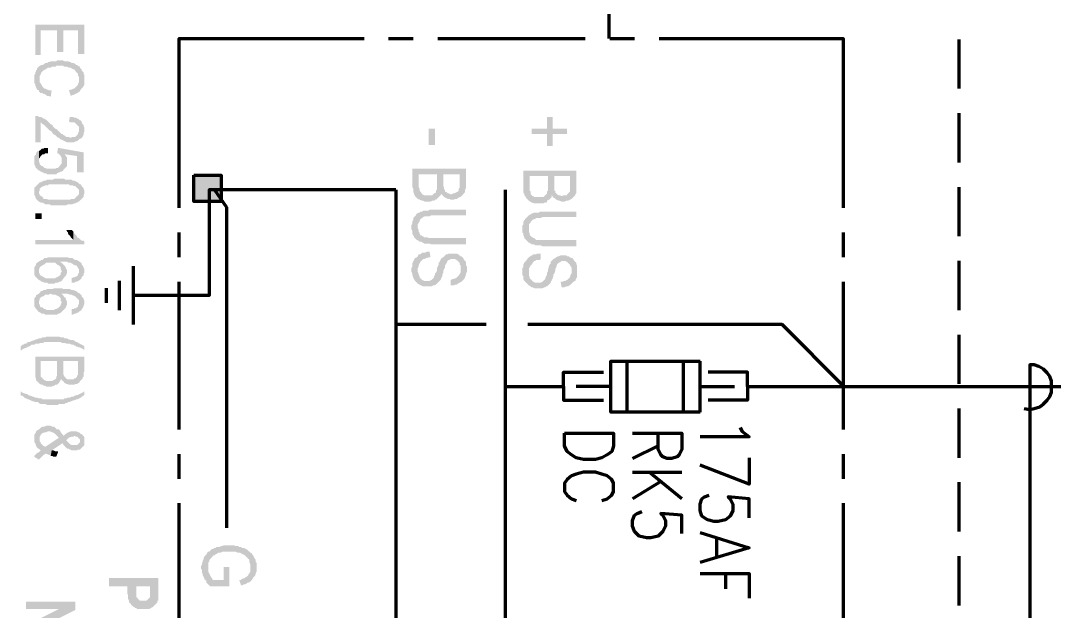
# Model space of a CAD drawing. Header units: inches. Extents: x -186 to 186, y -282 to 282.
# Drawn here: x 77.22 to 119.26, y -50.72 to -26.72 of the extents above; entities that cross this region are included whole.
import ezdxf

# ---------------------------------------------------------------- set-up
doc = ezdxf.new("R2010")
doc.units = ezdxf.units.IN
doc.header["$MEASUREMENT"] = 0
doc.layers.add('H', color=7, linetype='CONTINUOUS', lineweight=100)
doc.layers.add('P', color=250, linetype='CONTINUOUS', lineweight=100)

msp = doc.modelspace()

# ---------------------------------------------------------------- hatches: boundary and pattern name
at = {"layer": 'H', "linetype": 'Continuous'}
for points in [[(79.815, -28.074), (79.815, -26.889), (77.815, -26.889), (77.815, -28.111), (78.037, -28.111), (78.037, -27.111), (78.704, -27.111), (78.704, -28), (78.963, -28), (78.963, -27.111), (79.556, -27.111), (79.556, -28.074)], [(79.63, -28.593), (79.556, -28.556), (79.519, -28.519), (79.481, -28.519), (79.444, -28.481), (79.37, -28.444), (79.296, -28.444), (79.259, -28.407), (79.222, -28.407), (79.148, -28.37), (79.111, -28.37), (79.037, -28.37), (79, -28.37), (78.926, -28.333), (78.704, -28.333), (78.667, -28.37), (78.593, -28.37), (78.519, -28.37), (78.481, -28.37), (78.444, -28.37), (78.37, -28.407), (78.333, -28.407), (78.296, -28.444), (78.222, -28.444), (78.185, -28.481), (78.111, -28.519), (78.074, -28.519), (78, -28.556), (77.963, -28.593), (77.926, -28.63), (77.889, -28.667), (77.889, -28.704), (77.852, -28.741), (77.852, -28.778), (77.815, -28.815), (77.815, -28.889), (77.778, -28.926), (77.778, -29), (77.778, -29.037), (77.778, -29.111), (77.778, -29.148), (77.778, -29.222), (77.778, -29.259), (77.815, -29.296), (77.815, -29.37), (77.852, -29.407), (77.852, -29.444), (77.889, -29.519), (77.963, -29.556), (77.963, -29.593), (78, -29.111), (78, -29.074), (78, -29.037), (78, -28.963), (78.037, -28.926), (78.037, -28.889), (78.074, -28.815), (78.111, -28.778), (78.148, -28.741), (78.222, -28.704), (78.259, -28.667), (78.296, -28.667), (78.333, -28.63), (78.37, -28.63), (78.444, -28.63), (78.481, -28.593), (78.556, -28.593), (78.63, -28.593), (78.667, -28.556), (78.963, -28.556), (79, -28.593), (79.074, -28.593), (79.111, -28.593), (79.185, -28.63), (79.222, -28.63), (79.259, -28.63), (79.296, -28.667), (79.37, -28.704), (79.407, -28.704), (79.481, -28.815), (79.519, -28.852), (79.556, -28.889), (79.556, -28.963), (79.593, -29), (79.593, -29.074), (79.593, -29.111)], [(79.815, -29.111), (79.815, -29.037), (79.815, -29), (79.815, -28.926), (79.778, -28.889), (79.778, -28.815), (79.741, -28.778), (79.704, -28.741), (79.704, -28.704), (79.667, -28.667), (79.63, -28.63), (79.63, -28.593), (79.593, -29.111), (79.593, -29.185), (79.593, -29.222), (79.556, -29.296), (79.556, -29.333), (79.519, -29.37), (79.444, -29.444), (79.407, -29.481), (79.37, -29.481), (79.296, -29.519), (79.259, -29.519), (79.185, -29.556), (79.259, -29.778), (79.333, -29.741), (79.37, -29.741), (79.519, -29.667), (79.63, -29.593), (79.667, -29.519), (79.704, -29.481), (79.741, -29.444), (79.778, -29.37), (79.815, -29.333), (79.815, -29.296), (79.815, -29.222), (79.815, -29.185)], [(78.481, -29.556), (78.444, -29.556), (78.37, -29.556), (78.333, -29.519), (78.296, -29.519), (78.222, -29.481), (78.185, -29.481), (78.148, -29.444), (78.111, -29.407), (78.074, -29.333), (78.037, -29.296), (78.037, -29.259), (78, -29.222), (78, -29.148), (78, -29.111), (77.963, -29.593), (78, -29.63), (78.037, -29.667), (78.111, -29.667), (78.148, -29.704), (78.185, -29.704), (78.259, -29.741), (78.296, -29.778), (78.37, -29.778), (78.444, -29.815)], [(79.63, -31.519), (79.593, -31.148), (79.593, -31.185), (79.593, -31.222), (79.556, -31.296), (79.556, -31.333), (79.519, -31.37), (79.444, -31.444), (79.37, -31.444), (79.333, -31.444), (79.259, -31.481), (79.222, -31.481), (79.185, -31.444), (79.074, -31.444), (79.037, -31.407), (78.963, -31.37), (78.926, -31.333), (78.889, -31.333), (78.852, -31.296), (78.815, -31.259), (78.778, -31.222), (78.741, -31.185), (78.704, -31.148), (78.63, -31.111), (78.519, -31), (78.519, -30.963), (78.444, -30.926), (78.407, -30.889), (78.37, -30.852), (78.333, -30.815), (78.296, -30.778), (78.185, -30.704), (78.148, -30.704), (78.111, -30.667), (78.037, -30.63), (78, -30.63), (77.963, -30.63), (77.889, -30.593), (77.852, -30.593), (77.815, -30.593), (77.815, -31.667), (78.037, -31.667), (78.037, -30.852), (78.074, -30.889), (78.111, -30.926), (78.185, -30.963), (78.222, -31), (78.259, -31.037), (78.296, -31.074), (78.37, -31.148), (78.407, -31.185), (78.481, -31.222), (78.519, -31.296), (78.556, -31.333), (78.63, -31.37), (78.704, -31.444), (78.741, -31.481), (78.778, -31.481), (78.815, -31.519), (78.852, -31.556), (78.889, -31.556), (79.037, -31.63), (79.111, -31.667), (79.148, -31.667), (79.185, -31.667), (79.333, -31.667), (79.37, -31.667), (79.444, -31.63), (79.481, -31.63), (79.556, -31.593), (79.593, -31.556)], [(79.815, -31.148), (79.815, -31.074), (79.778, -31), (79.778, -30.963), (79.741, -30.926), (79.704, -30.852), (79.704, -30.815), (79.667, -30.778), (79.63, -30.778), (79.556, -30.704), (79.519, -30.704), (79.481, -30.667), (79.407, -30.667), (79.333, -30.63), (79.296, -30.63), (79.222, -30.63), (79.185, -30.815), (79.259, -30.852), (79.296, -30.852), (79.37, -30.852), (79.407, -30.852), (79.444, -30.889), (79.481, -30.926), (79.519, -30.963), (79.556, -31), (79.593, -31.037), (79.593, -31.111), (79.593, -31.148), (79.63, -31.519), (79.667, -31.519), (79.741, -31.444), (79.778, -31.37), (79.778, -31.333), (79.778, -31.296), (79.815, -31.222)], [(99.444, -31.333), (99.444, -31.111), (98.852, -31.111), (98.852, -30.63), (98.63, -30.63), (98.63, -31.111), (98, -31.111), (98, -31.333), (98.63, -31.333), (98.63, -31.815), (98.852, -31.815), (98.852, -31.333)], [(93.815, -31.778), (94.074, -31.778), (94.074, -31.111), (93.815, -31.111)], [(78.333, -32.111), (78.333, -31.889), (78.296, -31.889), (78.222, -31.889), (78.185, -31.889), (78.148, -31.926), (78.074, -31.926), (78.037, -31.963), (78, -32), (77.963, -32), (77.963, -32.407), (77.963, -32.333), (78, -32.296), (78.037, -32.222), (78.074, -32.185), (78.111, -32.148), (78.185, -32.148), (78.222, -32.111), (78.296, -32.111)], [(79.778, -32.889), (79.778, -32.074), (78.741, -31.889), (78.704, -32.111), (78.741, -32.111), (78.778, -32.148), (78.815, -32.185), (78.852, -32.222), (78.889, -32.296), (78.889, -32.333), (78.889, -32.852), (78.963, -32.815), (78.963, -32.778), (79, -32.148), (79.519, -32.222), (79.519, -32.889)], [(78.889, -32.852), (78.889, -32.407), (78.889, -32.481), (78.889, -32.519), (78.852, -32.556), (78.815, -32.63), (78.778, -32.667), (78.741, -32.704), (78.667, -32.704), (78.63, -32.741), (78.593, -32.741), (78.333, -32.741), (78.296, -32.741), (78.222, -32.704), (78.185, -32.704), (78.148, -32.667), (78.111, -32.63), (78.074, -32.63), (78.037, -32.593), (78, -32.556), (78, -32.519), (77.963, -32.444), (77.963, -32.407), (77.963, -32), (77.926, -32.037), (77.889, -32.037), (77.852, -32.111), (77.852, -32.148), (77.815, -32.185), (77.778, -32.222), (77.778, -32.296), (77.778, -32.333), (77.778, -32.407), (77.778, -32.444), (77.778, -32.519), (77.778, -32.556), (77.815, -32.63), (77.815, -32.667), (77.852, -32.704), (77.889, -32.741), (77.926, -32.778), (77.963, -32.815), (78, -32.815), (78.037, -32.852), (78.111, -32.889), (78.148, -32.889), (78.185, -32.926), (78.259, -32.926), (78.296, -32.963), (78.37, -32.963), (78.556, -32.963), (78.63, -32.963), (78.667, -32.963), (78.704, -32.926), (78.778, -32.889), (78.815, -32.889), (78.852, -32.852)], [(79.111, -32.444), (79.111, -32.37), (79.111, -32.333), (79.111, -32.296), (79.037, -32.185), (79, -32.148), (78.963, -32.778), (79.037, -32.704), (79.074, -32.667), (79.111, -32.63), (79.111, -32.556), (79.111, -32.519)], [(95.333, -33.407), (95.333, -32.741), (93.148, -32.741), (93.148, -33.481), (93.185, -33.556), (93.185, -33.63), (93.185, -33.667), (93.222, -33.741), (93.222, -33.778), (93.259, -33.852), (93.296, -33.889), (93.333, -33.926), (93.37, -33.963), (93.407, -32.963), (94.148, -32.963), (94.148, -33.37), (94.185, -33.926), (94.222, -33.889), (94.259, -33.852), (94.296, -33.815), (94.333, -33.741), (94.333, -33.778), (94.37, -33.815), (94.407, -33.852), (94.407, -32.963), (95.074, -32.963), (95.074, -33.333), (95.111, -33.889), (95.148, -33.852), (95.185, -33.815), (95.222, -33.778), (95.259, -33.704), (95.296, -33.704), (95.296, -33.667), (95.296, -33.593), (95.333, -33.519), (95.333, -33.481)], [(79.815, -33.704), (79.815, -33.63), (79.778, -33.556), (79.778, -33.519), (79.741, -33.481), (79.704, -33.444), (79.667, -33.37), (79.63, -33.37), (79.593, -33.333), (79.556, -33.296), (79.519, -33.296), (79.481, -33.259), (79.407, -33.222), (79.37, -33.222), (79.333, -33.222), (79.296, -33.185), (79.222, -33.185), (79.185, -33.185), (79.111, -33.185), (79.037, -33.185), (79, -33.148), (78.593, -33.148), (78.519, -33.185), (78.444, -33.185), (78.407, -33.185), (78.333, -33.185), (78.296, -33.185), (78.222, -33.222), (78.185, -33.222), (78.148, -33.222), (78.111, -33.259), (78.074, -33.259), (78.037, -33.296), (78, -33.296), (77.963, -33.333), (77.963, -33.704), (77.963, -33.667), (78, -33.63), (78, -33.556), (78.074, -33.481), (78.148, -33.444), (78.185, -33.444), (78.222, -33.407), (78.296, -33.407), (78.333, -33.407), (78.37, -33.37), (78.444, -33.37), (78.556, -33.37), (78.63, -33.37), (78.926, -33.37), (79, -33.37), (79.148, -33.37), (79.185, -33.37), (79.222, -33.407), (79.296, -33.407), (79.333, -33.407), (79.37, -33.444), (79.407, -33.444), (79.444, -33.444), (79.481, -33.481), (79.519, -33.519), (79.556, -33.556), (79.593, -33.593), (79.593, -33.63), (79.593, -33.667), (79.63, -34.037), (79.667, -34), (79.704, -33.963), (79.741, -33.926), (79.778, -33.889), (79.778, -33.852), (79.778, -33.815), (79.815, -33.741)], [(85.37, -33), (84.259, -33), (84.259, -34.074)], [(85.37, -33), (85.37, -34.074), (84.259, -34.074)], [(94.185, -33.926), (94.148, -33.37), (94.148, -33.481), (94.148, -33.556), (94.148, -33.593), (94.111, -33.63), (94.111, -33.667), (94.111, -33.704), (94.037, -33.741), (94, -33.778), (93.963, -33.815), (93.926, -33.815), (93.852, -33.815), (93.741, -33.815), (93.667, -33.815), (93.63, -33.815), (93.556, -33.778), (93.481, -33.667), (93.444, -33.63), (93.444, -33.593), (93.444, -33.556), (93.407, -33.481), (93.407, -32.963), (93.37, -33.963), (93.556, -34.037), (93.593, -34.037), (93.667, -34.074), (93.889, -34.074), (93.963, -34.037), (94.037, -34.037), (94.074, -34), (94.111, -34), (94.148, -33.963)], [(95.111, -33.889), (95.074, -33.333), (95.074, -33.519), (95.037, -33.556), (95.037, -33.593), (95.037, -33.63), (95, -33.667), (94.926, -33.704), (94.852, -33.741), (94.815, -33.741), (94.741, -33.778), (94.704, -33.778), (94.63, -33.741), (94.593, -33.741), (94.556, -33.704), (94.481, -33.667), (94.481, -33.63), (94.444, -33.556), (94.444, -33.481), (94.407, -33.444), (94.407, -32.963), (94.407, -33.852), (94.444, -33.889), (94.519, -33.926), (94.593, -33.963), (94.667, -33.963), (94.704, -34), (94.852, -34), (94.889, -33.963), (94.963, -33.963), (95.074, -33.889)], [(99.815, -33.481), (99.815, -32.815), (97.667, -32.815), (97.667, -33.556), (97.667, -33.63), (97.667, -33.704), (97.704, -33.778), (97.704, -33.815), (97.741, -33.852), (97.778, -33.926), (97.815, -33.963), (97.852, -34), (97.889, -34.037), (97.926, -33.037), (98.667, -33.037), (98.667, -33.444), (98.704, -34), (98.741, -33.963), (98.778, -33.926), (98.815, -33.889), (98.815, -33.815), (98.852, -33.852), (98.852, -33.889), (98.926, -33.926), (98.926, -33.037), (99.556, -33.037), (99.556, -33.407), (99.63, -33.963), (99.667, -33.926), (99.741, -33.852), (99.778, -33.815), (99.778, -33.778), (99.815, -33.741), (99.815, -33.667), (99.815, -33.63), (99.815, -33.556)], [(98.704, -34), (98.667, -33.444), (98.667, -33.556), (98.667, -33.63), (98.63, -33.667), (98.63, -33.704), (98.63, -33.741), (98.593, -33.778), (98.556, -33.815), (98.519, -33.852), (98.481, -33.889), (98.444, -33.889), (98.37, -33.889), (98.222, -33.889), (98.185, -33.889), (98.111, -33.889), (98.074, -33.852), (98.037, -33.852), (98, -33.815), (97.963, -33.778), (97.963, -33.704), (97.963, -33.667), (97.926, -33.63), (97.926, -33.556), (97.926, -33.037), (97.889, -34.037), (98, -34.111), (98.037, -34.111), (98.111, -34.148), (98.185, -34.148), (98.407, -34.148), (98.481, -34.148), (98.519, -34.111), (98.593, -34.111), (98.63, -34.074), (98.63, -34.037)], [(99.63, -33.963), (99.556, -33.407), (99.556, -33.593), (99.556, -33.63), (99.556, -33.667), (99.519, -33.704), (99.481, -33.741), (99.444, -33.778), (99.444, -33.815), (99.37, -33.815), (99.296, -33.815), (99.222, -33.852), (99.148, -33.815), (99.111, -33.815), (99.037, -33.778), (99, -33.741), (98.963, -33.704), (98.963, -33.63), (98.926, -33.63), (98.926, -33.556), (98.926, -33.519), (98.926, -33.037), (98.926, -33.926), (98.963, -33.963), (99, -34), (99.037, -34), (99.111, -34.037), (99.148, -34.037), (99.222, -34.074), (99.333, -34.074), (99.407, -34.037), (99.481, -34.037), (99.556, -34)], [(79.63, -34.037), (79.593, -33.667), (79.593, -33.704), (79.593, -33.778), (79.556, -33.815), (79.519, -33.852), (79.481, -33.889), (79.444, -33.926), (79.407, -33.963), (79.37, -33.963), (79.333, -33.963), (79.296, -33.963), (79.222, -34), (79.185, -34), (79.148, -34), (79.074, -34), (78.481, -34), (78.444, -34), (78.37, -34), (78.333, -34), (78.296, -33.963), (78.222, -33.963), (78.185, -33.963), (78.148, -33.963), (78.148, -33.926), (78.111, -33.889), (78, -33.815), (78, -33.778), (77.963, -33.741), (77.963, -33.704), (77.963, -33.333), (77.926, -33.37), (77.852, -33.444), (77.815, -33.481), (77.778, -33.519), (77.778, -33.593), (77.778, -33.63), (77.778, -33.704), (77.778, -33.778), (77.778, -33.815), (77.815, -33.852), (77.815, -33.889), (77.852, -33.963), (77.889, -34), (77.926, -34.037), (77.963, -34.074), (78.037, -34.111), (78.074, -34.111), (78.111, -34.111), (78.148, -34.148), (78.185, -34.148), (78.222, -34.185), (78.296, -34.185), (78.333, -34.185), (78.407, -34.185), (78.444, -34.222), (78.593, -34.222), (78.63, -34.222), (78.926, -34.222), (79, -34.222), (79.074, -34.222), (79.148, -34.185), (79.185, -34.185), (79.222, -34.185), (79.296, -34.185), (79.407, -34.148), (79.444, -34.148), (79.481, -34.111), (79.519, -34.111), (79.556, -34.074), (79.593, -34.074)], [(95.333, -34.63), (95.333, -34.407), (94, -34.407), (93.926, -34.407), (93.852, -34.407), (93.778, -34.444), (93.704, -34.444), (93.593, -34.444), (93.556, -34.481), (93.481, -34.481), (93.444, -34.519), (93.407, -34.519), (93.37, -34.556), (93.37, -35.111), (93.37, -35), (93.407, -34.926), (93.444, -34.889), (93.444, -34.852), (93.481, -34.815), (93.481, -34.778), (93.556, -34.741), (93.593, -34.704), (93.667, -34.667), (93.704, -34.667), (93.741, -34.667), (93.815, -34.667), (93.852, -34.667), (93.926, -34.63), (94.074, -34.63)], [(77.815, -34.778), (78.074, -34.778), (78.074, -34.556), (77.815, -34.556)], [(95.333, -35.815), (95.333, -35.556), (93.889, -35.556), (93.815, -35.556), (93.741, -35.519), (93.704, -35.519), (93.63, -35.519), (93.593, -35.481), (93.556, -35.481), (93.519, -35.444), (93.481, -35.444), (93.444, -35.37), (93.444, -35.333), (93.407, -35.296), (93.407, -35.222), (93.37, -35.148), (93.37, -35.111), (93.37, -34.556), (93.333, -34.556), (93.296, -34.63), (93.259, -34.667), (93.222, -34.704), (93.185, -34.741), (93.185, -34.815), (93.148, -34.889), (93.148, -34.963), (93.111, -35.037), (93.111, -35.185), (93.148, -35.259), (93.148, -35.296), (93.148, -35.37), (93.185, -35.444), (93.222, -35.481), (93.222, -35.519), (93.333, -35.63), (93.407, -35.667), (93.444, -35.704), (93.519, -35.704), (93.556, -35.741), (93.593, -35.741), (93.63, -35.778), (93.741, -35.778), (93.852, -35.778), (93.926, -35.815), (94.074, -35.815)], [(99.815, -35.889), (99.815, -35.63), (98.37, -35.63), (98.296, -35.63), (98.259, -35.63), (98.185, -35.63), (98.148, -35.593), (98.111, -35.556), (98.074, -35.556), (98.037, -35.519), (97.963, -35.481), (97.926, -35.407), (97.926, -35.37), (97.889, -35.296), (97.889, -35.222), (97.889, -35.185), (97.889, -34.63), (97.852, -34.667), (97.815, -34.704), (97.778, -34.741), (97.741, -34.778), (97.667, -34.889), (97.667, -34.926), (97.667, -35), (97.63, -35.037), (97.63, -35.111), (97.63, -35.259), (97.63, -35.333), (97.667, -35.37), (97.667, -35.444), (97.704, -35.519), (97.704, -35.556), (97.741, -35.593), (97.778, -35.63), (97.815, -35.667), (97.852, -35.704), (97.889, -35.741), (97.963, -35.778), (98, -35.815), (98.074, -35.815), (98.111, -35.815), (98.148, -35.852), (98.185, -35.852), (98.259, -35.852), (98.37, -35.852), (98.444, -35.889), (98.593, -35.889)], [(99.815, -34.704), (99.815, -34.481), (98.519, -34.481), (98.444, -34.481), (98.333, -34.481), (98.296, -34.519), (98.222, -34.519), (98.148, -34.519), (98.111, -34.519), (98.037, -34.556), (98, -34.556), (97.963, -34.593), (97.889, -34.63), (97.889, -35.185), (97.889, -35.074), (97.889, -35), (97.926, -34.963), (97.963, -34.926), (97.963, -34.889), (98, -34.852), (98.037, -34.815), (98.111, -34.778), (98.148, -34.778), (98.185, -34.741), (98.259, -34.741), (98.296, -34.741), (98.37, -34.741), (98.444, -34.704), (98.593, -34.704)], [(79.815, -35.815), (79.815, -35.704), (79.778, -35.667), (79.704, -35.667), (79.667, -35.63), (79.63, -35.593), (79.593, -35.556), (79.519, -35.519), (79.519, -35.481), (79.481, -35.444), (79.444, -35.407), (79.407, -35.37), (79.37, -35.296), (79.37, -35.63), (77.815, -35.63), (77.815, -35.815)], [(79.37, -35.296), (79.333, -35.259), (79.296, -35.222), (79.074, -35.222), (79.111, -35.296), (79.148, -35.333), (79.148, -35.37), (79.185, -35.444), (79.222, -35.444), (79.259, -35.519), (79.296, -35.556), (79.333, -35.593), (79.37, -35.63)], [(93.889, -36.333), (93.852, -36.111), (93.815, -36.111), (93.741, -36.111), (93.667, -36.148), (93.63, -36.148), (93.556, -36.148), (93.519, -36.185), (93.444, -36.222), (93.407, -36.222), (93.37, -36.296), (93.37, -36.852), (93.37, -36.778), (93.407, -36.704), (93.407, -36.667), (93.444, -36.593), (93.481, -36.519), (93.519, -36.481), (93.556, -36.444), (93.593, -36.407), (93.63, -36.407), (93.704, -36.37), (93.741, -36.37), (93.815, -36.333)], [(78.889, -37.296), (78.889, -36.889), (78.889, -36.926), (78.852, -36.963), (78.852, -37.037), (78.815, -37.074), (78.778, -37.111), (78.741, -37.111), (78.704, -37.148), (78.667, -37.148), (78.63, -37.185), (78.556, -37.185), (78.481, -37.185), (78.407, -37.185), (78.333, -37.185), (78.296, -37.185), (78.222, -37.185), (78.185, -37.148), (78.148, -37.148), (78.111, -37.111), (78.037, -37.074), (78, -37.037), (78, -37), (77.963, -36.963), (77.963, -36.889), (77.963, -36.519), (77.889, -36.556), (77.852, -36.593), (77.852, -36.63), (77.815, -36.704), (77.778, -36.741), (77.778, -36.778), (77.778, -36.852), (77.778, -36.889), (77.778, -36.926), (77.778, -37), (77.778, -37.037), (77.815, -37.111), (77.852, -37.148), (77.889, -37.185), (77.926, -37.222), (77.963, -37.259), (78.037, -37.296), (78.074, -37.333), (78.111, -37.333), (78.185, -37.37), (78.222, -37.37), (78.296, -37.37), (78.333, -37.407), (78.593, -37.407), (78.63, -37.37), (78.704, -37.37), (78.741, -37.37), (78.778, -37.333), (78.852, -37.333)], [(79.111, -36.926), (79.111, -36.852), (79.074, -36.815), (79.037, -36.704), (79, -36.667), (78.963, -36.63), (78.926, -36.593), (78.889, -36.556), (78.815, -36.519), (78.815, -36.333), (78.593, -36.333), (78.519, -36.333), (78.444, -36.333), (78.407, -36.333), (78.333, -36.333), (78.296, -36.37), (78.222, -36.37), (78.185, -36.37), (78.148, -36.407), (78.111, -36.444), (78.037, -36.444), (78.037, -36.481), (78, -36.481), (77.963, -36.519), (77.963, -36.889), (77.963, -36.815), (78, -36.778), (78, -36.741), (78.037, -36.704), (78.111, -36.667), (78.148, -36.63), (78.185, -36.63), (78.222, -36.593), (78.259, -36.556), (78.333, -36.556), (78.37, -36.556), (78.444, -36.556), (78.519, -36.556), (78.556, -36.556), (78.63, -36.556), (78.667, -36.593), (78.704, -36.63), (78.778, -36.667), (78.815, -36.704), (78.852, -36.741), (78.852, -36.778), (78.852, -36.815), (78.889, -36.889), (78.889, -37.296), (79, -37.148), (79.037, -37.111), (79.074, -37.074), (79.074, -37.037), (79.111, -36.963)], [(79.63, -36.519), (79.556, -36.481), (79.519, -36.444), (79.444, -36.444), (79.37, -36.407), (79.333, -36.37), (79.296, -36.37), (79.222, -36.37), (79.185, -36.37), (79.148, -36.333), (79.074, -36.333), (78.963, -36.333), (78.889, -36.333), (78.815, -36.333), (78.815, -36.519), (79, -36.519), (79.037, -36.519), (79.111, -36.519), (79.148, -36.556), (79.222, -36.556), (79.259, -36.556), (79.296, -36.593), (79.333, -36.593), (79.37, -36.63), (79.444, -36.667), (79.481, -36.667), (79.519, -36.704), (79.556, -36.778), (79.593, -36.815), (79.593, -36.852), (79.593, -36.889)], [(79.815, -36.889), (79.815, -36.815), (79.778, -36.778), (79.778, -36.741), (79.741, -36.667), (79.704, -36.63), (79.704, -36.593), (79.667, -36.556), (79.63, -36.519), (79.593, -36.889), (79.593, -36.963), (79.556, -37), (79.556, -37.037), (79.519, -37.111), (79.481, -37.111), (79.407, -37.148), (79.37, -37.148), (79.296, -37.185), (79.296, -37.37), (79.333, -37.37), (79.407, -37.37), (79.444, -37.333), (79.519, -37.333), (79.556, -37.296), (79.63, -37.259), (79.667, -37.222), (79.704, -37.185), (79.704, -37.148), (79.741, -37.111), (79.778, -37.074), (79.778, -37), (79.815, -36.963)], [(95.37, -36.815), (95.37, -36.704), (95.333, -36.667), (95.333, -36.593), (95.333, -36.519), (95.296, -36.481), (95.259, -36.444), (95.222, -36.37), (95.148, -36.296), (95.111, -36.296), (95.037, -36.222), (95, -36.222), (94.963, -36.185), (94.889, -36.185), (94.667, -36.185), (94.63, -36.185), (94.556, -36.222), (94.519, -36.222), (94.481, -36.259), (94.444, -36.296), (94.407, -36.333), (94.333, -36.37), (94.333, -36.407), (94.296, -36.407), (94.296, -36.444), (94.259, -36.519), (94.222, -36.556), (94.222, -36.63), (94.185, -36.704), (94.148, -36.778), (94.148, -36.815), (94.148, -36.889), (94.111, -36.963), (94.074, -37), (94.074, -37.037), (94.037, -37.111), (94.037, -37.148), (94, -37.185), (93.963, -37.222), (93.926, -37.259), (93.852, -37.296), (93.815, -37.296), (93.667, -37.296), (93.63, -37.296), (93.556, -37.259), (93.519, -37.222), (93.481, -37.185), (93.444, -37.148), (93.444, -37.111), (93.407, -37.037), (93.407, -37), (93.37, -36.926), (93.37, -36.852), (93.37, -36.296), (93.333, -36.333), (93.259, -36.37), (93.222, -36.444), (93.185, -36.481), (93.185, -36.519), (93.148, -36.593), (93.148, -36.667), (93.148, -36.704), (93.111, -36.778), (93.111, -36.926), (93.148, -37), (93.148, -37.037), (93.185, -37.148), (93.185, -37.185), (93.222, -37.222), (93.259, -37.296), (93.296, -37.333), (93.333, -37.37), (93.37, -37.407), (93.444, -37.444), (93.481, -37.481), (93.519, -37.481), (93.593, -37.519), (93.667, -37.519), (93.889, -37.519), (93.926, -37.519), (94, -37.481), (94.037, -37.481), (94.111, -37.444), (94.185, -37.37), (94.222, -37.333), (94.259, -37.296), (94.296, -37.259), (94.333, -37.185), (94.333, -37.148), (94.37, -37.111), (94.37, -37.037), (94.407, -36.963), (94.407, -36.889), (94.444, -36.815), (94.481, -36.741), (94.481, -36.667), (94.556, -36.556), (94.556, -36.519), (94.593, -36.481), (94.63, -36.444), (94.667, -36.444), (94.704, -36.407), (94.778, -36.407), (94.815, -36.407), (94.889, -36.407), (95, -36.481), (95.037, -36.519), (95.074, -36.556), (95.074, -36.63), (95.111, -36.667), (95.111, -36.815), (95.148, -37.333), (95.222, -37.259), (95.259, -37.222), (95.296, -37.148), (95.333, -37.037), (95.333, -37), (95.37, -36.926), (95.37, -36.852)], [(99.852, -36.889), (99.852, -36.778), (99.852, -36.741), (99.852, -36.667), (99.815, -36.63), (99.815, -36.556), (99.778, -36.519), (99.741, -36.481), (99.667, -36.37), (99.63, -36.37), (99.556, -36.333), (99.519, -36.296), (99.444, -36.296), (99.407, -36.259), (99.185, -36.259), (99.111, -36.296), (99.074, -36.296), (99, -36.333), (98.963, -36.37), (98.889, -36.407), (98.852, -36.444), (98.815, -36.481), (98.778, -36.519), (98.778, -36.593), (98.741, -36.63), (98.704, -36.704), (98.667, -36.852), (98.667, -36.889), (98.63, -36.963), (98.63, -37.037), (98.593, -37.111), (98.556, -37.185), (98.556, -37.222), (98.519, -37.259), (98.481, -37.296), (98.444, -37.333), (98.37, -37.37), (98.333, -37.37), (98.185, -37.37), (98.148, -37.37), (98.074, -37.333), (98.037, -37.296), (98, -37.259), (97.963, -37.222), (97.926, -37.185), (97.926, -37.148), (97.889, -37.074), (97.889, -37), (97.889, -36.926), (97.852, -36.37), (97.778, -36.481), (97.741, -36.519), (97.704, -36.556), (97.667, -36.63), (97.667, -36.667), (97.667, -36.741), (97.63, -36.778), (97.63, -36.852), (97.63, -37), (97.63, -37.074), (97.667, -37.111), (97.667, -37.185), (97.667, -37.222), (97.704, -37.296), (97.741, -37.333), (97.778, -37.37), (97.815, -37.407), (97.852, -37.444), (97.889, -37.481), (97.963, -37.519), (98, -37.556), (98.037, -37.556), (98.111, -37.593), (98.148, -37.593), (98.37, -37.593), (98.444, -37.593), (98.519, -37.556), (98.556, -37.556), (98.593, -37.519), (98.63, -37.519), (98.667, -37.481), (98.778, -37.37), (98.778, -37.333), (98.815, -37.296), (98.815, -37.259), (98.852, -37.222), (98.852, -37.185), (98.889, -37.111), (98.889, -37.037), (98.926, -37), (98.963, -36.889), (98.963, -36.815), (99, -36.741), (99.037, -36.63), (99.074, -36.593), (99.111, -36.556), (99.185, -36.519), (99.222, -36.481), (99.296, -36.481), (99.333, -36.481), (99.37, -36.481), (99.481, -36.556), (99.519, -36.593), (99.556, -36.63), (99.556, -36.667), (99.593, -36.704), (99.63, -36.778), (99.63, -36.889), (99.63, -37.407), (99.667, -37.37), (99.704, -37.333), (99.778, -37.296), (99.815, -37.185), (99.852, -37.148), (99.852, -37.074), (99.852, -37), (99.852, -36.963)], [(98.37, -36.407), (98.37, -36.185), (98.296, -36.185), (98.222, -36.185), (98.185, -36.222), (98.111, -36.222), (98.074, -36.222), (97.889, -36.333), (97.852, -36.37), (97.889, -36.926), (97.889, -36.852), (97.889, -36.778), (97.926, -36.741), (97.963, -36.667), (98, -36.63), (98.111, -36.481), (98.148, -36.481), (98.185, -36.444), (98.259, -36.444), (98.333, -36.444)], [(95.148, -37.333), (95.111, -36.815), (95.111, -36.926), (95.111, -36.963), (95.037, -37.074), (95, -37.111), (94.963, -37.148), (94.926, -37.185), (94.889, -37.185), (94.815, -37.222), (94.778, -37.222), (94.704, -37.259), (94.704, -37.481), (94.778, -37.481), (94.852, -37.481), (94.889, -37.444), (94.963, -37.444), (95, -37.407), (95.074, -37.37)], [(99.63, -37.407), (99.63, -36.889), (99.63, -37), (99.593, -37.037), (99.556, -37.148), (99.519, -37.185), (99.481, -37.222), (99.444, -37.259), (99.37, -37.296), (99.333, -37.296), (99.259, -37.333), (99.185, -37.333), (99.222, -37.556), (99.296, -37.556), (99.333, -37.556), (99.407, -37.519), (99.481, -37.519), (99.519, -37.481), (99.556, -37.481), (99.593, -37.444)], [(78.889, -38.556), (78.889, -38.148), (78.889, -38.185), (78.852, -38.259), (78.852, -38.296), (78.815, -38.333), (78.741, -38.407), (78.704, -38.407), (78.667, -38.444), (78.63, -38.444), (78.556, -38.481), (78.481, -38.481), (78.407, -38.481), (78.333, -38.481), (78.296, -38.481), (78.222, -38.444), (78.185, -38.444), (78.148, -38.407), (78.111, -38.37), (78.037, -38.37), (78, -38.296), (78, -38.259), (77.963, -38.222), (77.963, -38.185), (77.963, -37.815), (77.889, -37.852), (77.852, -37.889), (77.852, -37.926), (77.815, -37.963), (77.778, -38), (77.778, -38.074), (77.778, -38.111), (77.778, -38.185), (77.778, -38.222), (77.778, -38.259), (77.778, -38.333), (77.815, -38.37), (77.852, -38.444), (77.889, -38.481), (77.926, -38.519), (77.963, -38.556), (78.037, -38.593), (78.074, -38.63), (78.111, -38.63), (78.185, -38.63), (78.222, -38.667), (78.296, -38.667), (78.333, -38.667), (78.593, -38.667), (78.63, -38.667), (78.704, -38.667), (78.741, -38.63), (78.778, -38.63), (78.852, -38.593)], [(79.111, -38.185), (79.111, -38.148), (79.074, -38.074), (79.037, -37.963), (79, -37.963), (78.963, -37.889), (78.926, -37.852), (78.889, -37.815), (78.815, -37.815), (78.815, -37.593), (78.593, -37.593), (78.519, -37.63), (78.444, -37.63), (78.407, -37.63), (78.333, -37.63), (78.296, -37.63), (78.222, -37.667), (78.185, -37.667), (78.148, -37.667), (78.111, -37.704), (78.037, -37.704), (78.037, -37.741), (78, -37.778), (77.963, -37.815), (77.963, -38.185), (77.963, -38.111), (78, -38.074), (78, -38), (78.037, -37.963), (78.111, -37.926), (78.148, -37.926), (78.185, -37.889), (78.222, -37.852), (78.259, -37.852), (78.333, -37.852), (78.37, -37.852), (78.444, -37.815), (78.519, -37.852), (78.556, -37.852), (78.63, -37.852), (78.667, -37.889), (78.704, -37.889), (78.778, -37.926), (78.815, -37.963), (78.852, -38), (78.852, -38.037), (78.852, -38.111), (78.889, -38.148), (78.889, -38.556), (78.926, -38.519), (78.963, -38.481), (79, -38.444), (79.037, -38.407), (79.074, -38.333), (79.074, -38.296), (79.111, -38.259)], [(79.63, -37.815), (79.556, -37.778), (79.519, -37.741), (79.481, -37.704), (79.444, -37.704), (79.37, -37.667), (79.333, -37.667), (79.296, -37.667), (79.222, -37.63), (79.185, -37.63), (79.148, -37.63), (79.074, -37.63), (78.963, -37.63), (78.889, -37.593), (78.815, -37.593), (78.815, -37.815), (79, -37.815), (79.037, -37.815), (79.111, -37.815), (79.222, -37.852), (79.259, -37.852), (79.296, -37.852), (79.333, -37.889), (79.37, -37.889), (79.444, -37.926), (79.481, -37.963), (79.519, -38), (79.556, -38.037), (79.593, -38.074), (79.593, -38.148), (79.593, -38.185)], [(79.815, -38.185), (79.815, -38.111), (79.778, -38.037), (79.778, -38), (79.741, -37.963), (79.704, -37.926), (79.704, -37.889), (79.667, -37.852), (79.63, -37.815), (79.593, -38.185), (79.593, -38.222), (79.556, -38.296), (79.556, -38.333), (79.519, -38.37), (79.481, -38.37), (79.481, -38.407), (79.407, -38.407), (79.37, -38.444), (79.296, -38.444), (79.296, -38.667), (79.333, -38.667), (79.407, -38.63), (79.444, -38.63), (79.519, -38.593), (79.556, -38.593), (79.63, -38.519), (79.704, -38.481), (79.704, -38.444), (79.741, -38.407), (79.778, -38.333), (79.778, -38.296), (79.815, -38.222)], [(79.815, -40.111), (79.815, -39.963), (79.778, -39.926), (79.704, -39.889), (79.63, -39.852), (79.556, -39.815), (79.519, -39.778), (79.481, -39.778), (79.37, -39.704), (79.296, -39.704), (79.259, -39.704), (79.185, -39.667), (79.148, -39.667), (79.111, -39.63), (79.037, -39.63), (79, -39.63), (78.963, -39.593), (78.889, -39.593), (78.852, -39.593), (78.778, -39.556), (78.667, -39.556), (78.63, -39.556), (78.444, -39.556), (78.37, -39.556), (78.259, -39.556), (78.222, -39.593), (78.148, -39.593), (78.111, -39.593), (78.037, -39.63), (78, -39.63), (77.963, -39.63), (77.889, -39.667), (77.852, -39.667), (77.778, -39.704), (77.667, -39.741), (77.593, -39.778), (77.519, -39.778), (77.481, -39.815), (77.444, -39.852), (77.37, -39.852), (77.333, -39.889), (77.296, -39.889), (77.259, -39.926), (77.222, -39.963), (77.222, -40.111), (77.259, -40.111), (77.296, -40.074), (77.37, -40.037), (77.481, -40), (77.519, -39.963), (77.556, -39.963), (77.63, -39.926), (77.667, -39.889), (77.704, -39.889), (77.778, -39.889), (77.815, -39.852), (77.889, -39.852), (77.926, -39.852), (78.037, -39.815), (78.111, -39.815), (78.148, -39.815), (78.185, -39.778), (78.259, -39.778), (78.296, -39.778), (78.704, -39.778), (78.778, -39.778), (78.852, -39.778), (78.889, -39.815), (78.963, -39.815), (79, -39.815), (79.111, -39.852), (79.185, -39.852), (79.222, -39.852), (79.296, -39.889), (79.333, -39.889), (79.37, -39.889), (79.407, -39.926), (79.444, -39.926), (79.481, -39.963), (79.519, -39.963), (79.593, -40), (79.63, -40), (79.704, -40.037), (79.778, -40.074)], [(79.815, -40.963), (79.815, -40.37), (77.815, -40.37), (77.815, -41.074), (77.815, -41.111), (77.815, -41.185), (77.852, -41.296), (77.852, -41.333), (77.889, -41.37), (77.926, -41.407), (77.963, -41.444), (78, -41.481), (78.037, -40.556), (78.704, -40.556), (78.704, -40.963), (78.741, -41.481), (78.778, -41.444), (78.815, -41.37), (78.852, -41.333), (78.852, -41.296), (78.889, -41.296), (78.889, -41.333), (78.963, -41.37), (78.963, -40.556), (79.556, -40.556), (79.556, -40.889), (79.593, -41.444), (79.63, -41.37), (79.667, -41.333), (79.704, -41.296), (79.741, -41.259), (79.741, -41.222), (79.778, -41.185), (79.778, -41.148), (79.778, -41.111), (79.778, -41.037)], [(78.741, -41.481), (78.704, -40.963), (78.704, -41.037), (78.704, -41.111), (78.704, -41.148), (78.667, -41.185), (78.667, -41.259), (78.63, -41.296), (78.556, -41.333), (78.481, -41.37), (78.444, -41.37), (78.37, -41.37), (78.333, -41.37), (78.259, -41.37), (78.222, -41.333), (78.185, -41.333), (78.148, -41.296), (78.074, -41.222), (78.037, -41.185), (78.037, -41.148), (78.037, -41.111), (78.037, -40.556), (78, -41.481), (78.074, -41.519), (78.111, -41.519), (78.148, -41.556), (78.222, -41.556), (78.259, -41.593), (78.481, -41.593), (78.556, -41.556), (78.593, -41.556), (78.63, -41.519), (78.667, -41.519), (78.704, -41.519)], [(79.593, -41.444), (79.556, -40.889), (79.556, -41), (79.556, -41.074), (79.556, -41.111), (79.519, -41.148), (79.519, -41.185), (79.481, -41.222), (79.444, -41.259), (79.407, -41.259), (79.37, -41.296), (79.333, -41.296), (79.148, -41.296), (79.111, -41.296), (79.074, -41.259), (79.037, -41.222), (79, -41.185), (78.963, -41.111), (78.963, -41.037), (78.963, -40.556), (78.963, -41.37), (79, -41.444), (79.037, -41.444), (79.074, -41.481), (79.111, -41.481), (79.185, -41.519), (79.407, -41.519), (79.444, -41.481), (79.519, -41.481), (79.556, -41.444)], [(79.815, -41.926), (79.815, -41.778), (79.778, -41.815), (79.704, -41.852), (79.556, -41.926), (79.519, -41.926), (79.444, -41.963), (79.407, -41.963), (79.37, -42), (79.333, -42), (79.296, -42), (79.222, -42.037), (79.185, -42.037), (79.111, -42.037), (79.074, -42.074), (79, -42.074), (78.963, -42.111), (78.889, -42.111), (78.852, -42.111), (78.815, -42.111), (78.741, -42.111), (78.333, -42.111), (78.296, -42.111), (78.222, -42.111), (78.185, -42.111), (78.111, -42.111), (78.074, -42.074), (78, -42.074), (77.963, -42.074), (77.889, -42.037), (77.852, -42.037), (77.815, -42.037), (77.741, -42), (77.704, -42), (77.63, -41.963), (77.593, -41.963), (77.519, -41.926), (77.481, -41.889), (77.444, -41.889), (77.333, -41.852), (77.259, -41.815), (77.222, -41.778), (77.222, -41.926), (77.222, -41.963), (77.296, -41.963), (77.333, -42), (77.37, -42.037), (77.519, -42.111), (77.556, -42.111), (77.63, -42.148), (77.704, -42.185), (77.741, -42.185), (77.815, -42.222), (77.852, -42.222), (77.926, -42.222), (77.963, -42.259), (78.037, -42.296), (78.074, -42.296), (78.148, -42.296), (78.185, -42.296), (78.222, -42.296), (78.296, -42.333), (78.407, -42.333), (78.481, -42.333), (78.593, -42.333), (78.63, -42.333), (78.741, -42.333), (78.778, -42.296), (78.852, -42.296), (78.889, -42.296), (78.963, -42.296), (79, -42.296), (79.037, -42.259), (79.111, -42.259), (79.148, -42.222), (79.222, -42.222), (79.259, -42.185), (79.296, -42.185), (79.37, -42.148), (79.407, -42.148), (79.481, -42.111), (79.519, -42.111), (79.667, -42.037), (79.704, -42), (79.778, -41.963)], [(78.815, -43.37), (78.778, -43.333), (78.704, -43.333), (78.63, -43.259), (78.593, -43.222), (78.556, -43.222), (78.519, -43.222), (78.444, -43.185), (78.407, -43.185), (78.333, -43.185), (78.296, -43.185), (78.259, -43.185), (78.185, -43.222), (78.148, -43.222), (78.111, -43.222), (78.037, -43.259), (78, -43.296), (77.963, -43.333), (78, -43.704), (78, -43.667), (78, -43.63), (78.037, -43.556), (78.111, -43.481), (78.222, -43.444), (78.259, -43.444), (78.333, -43.407), (78.407, -43.407), (78.481, -43.444), (78.519, -43.444), (78.556, -43.481), (78.593, -43.481), (78.63, -43.519), (78.667, -43.556), (78.704, -43.593), (78.741, -43.63), (78.778, -43.667)], [(78.037, -43.889), (78.037, -43.852), (78, -43.815), (78, -43.778), (78, -43.704), (77.963, -43.333), (77.889, -43.37), (77.852, -43.407), (77.852, -43.444), (77.815, -43.481), (77.778, -43.556), (77.778, -43.593), (77.778, -43.778), (77.778, -43.852), (77.815, -43.889), (77.815, -43.926), (77.852, -43.963), (77.852, -44), (77.889, -44.074), (78, -44.148), (78.037, -44.185)], [(79.815, -43.815), (79.815, -43.741), (79.815, -43.704), (79.815, -43.667), (79.778, -43.593), (79.741, -43.556), (79.704, -43.519), (79.667, -43.519), (79.63, -43.481), (79.63, -43.815), (79.63, -43.852), (79.593, -43.889), (79.556, -43.926), (79.519, -43.963), (79.444, -43.963), (79.333, -43.963), (79.296, -43.963), (79.222, -43.926), (79.185, -43.889), (79.111, -43.815), (79.074, -43.778), (79.037, -43.519), (79, -43.556), (78.963, -43.593), (78.963, -43.556), (78.889, -43.519), (78.889, -43.481), (78.852, -43.444), (78.815, -43.37), (78.778, -43.667), (78.222, -44.037), (78.148, -44), (78.111, -43.963), (78.074, -43.926), (78.037, -43.889), (78.037, -44.185), (78, -44.222), (77.963, -44.259), (77.889, -44.296), (77.852, -44.333), (77.815, -44.37), (77.778, -44.407), (77.778, -44.444), (77.963, -44.556), (78, -44.519), (78.037, -44.481), (78.074, -44.444), (78.111, -44.407), (78.148, -44.37), (78.222, -44.333), (78.259, -44.296), (78.259, -44.333), (78.296, -44.333), (78.37, -44.37), (78.407, -44.37), (78.444, -44.407), (78.481, -44.185), (78.926, -43.889), (78.963, -43.963), (79, -44), (79.037, -44.037), (79.074, -44.074), (79.111, -44.111), (79.185, -44.111), (79.222, -44.148), (79.259, -44.148), (79.296, -44.185), (79.333, -44.185), (79.481, -44.185), (79.519, -44.185), (79.556, -44.148), (79.63, -44.148), (79.667, -44.111), (79.704, -44.074), (79.741, -44.037), (79.778, -44), (79.815, -43.963), (79.815, -43.889), (79.815, -43.852)], [(79.63, -43.481), (79.593, -43.444), (79.556, -43.444), (79.481, -43.407), (79.444, -43.407), (79.296, -43.407), (79.259, -43.407), (79.185, -43.444), (79.148, -43.444), (79.111, -43.481), (79.037, -43.519), (79.074, -43.778), (79.185, -43.667), (79.296, -43.63), (79.37, -43.63), (79.407, -43.593), (79.481, -43.63), (79.519, -43.63), (79.556, -43.667), (79.593, -43.704), (79.63, -43.741), (79.63, -43.815)], [(78.741, -44.259), (78.741, -44.222), (78.667, -44.222), (78.63, -44.222), (78.556, -44.185), (78.519, -44.185), (78.481, -44.185), (78.444, -44.407), (78.519, -44.407), (78.556, -44.444), (78.63, -44.444), (78.667, -44.444)], [(86.815, -48.926), (86.815, -48.815), (86.815, -48.741), (86.778, -48.704), (86.778, -48.63), (86.704, -48.519), (86.704, -48.481), (86.667, -48.444), (86.63, -48.407), (86.63, -48.37), (86.556, -48.333), (86.519, -48.296), (86.481, -48.259), (86.444, -48.222), (86.37, -48.185), (86.296, -48.148), (86.222, -48.148), (86.185, -48.111), (86.111, -48.111), (86.074, -48.074), (86, -48.074), (85.963, -48.074), (85.889, -48.037), (85.815, -48.037), (85.778, -48.037), (85.593, -48.037), (85.519, -48.037), (85.481, -48.037), (85.407, -48.074), (85.37, -48.074), (85.296, -48.111), (85.185, -48.111), (85.148, -48.148), (85.074, -48.148), (85.074, -48.185), (85, -48.185), (84.963, -48.222), (84.889, -48.296), (84.852, -48.296), (84.815, -48.333), (84.778, -48.407), (84.741, -48.444), (84.704, -48.481), (84.667, -48.556), (84.667, -48.593), (84.63, -48.667), (84.63, -48.704), (84.593, -48.778), (84.593, -48.815), (84.556, -48.889), (84.556, -49), (84.593, -49.037), (84.593, -49.111), (84.593, -49.148), (84.63, -49.222), (84.63, -49.259), (84.667, -49.333), (84.704, -49.407), (84.704, -49.444), (84.778, -49.481), (84.778, -49.556), (84.815, -49.593), (84.852, -48.963), (84.852, -48.852), (84.852, -48.815), (84.852, -48.741), (84.889, -48.704), (84.889, -48.667), (84.926, -48.593), (84.963, -48.556), (85, -48.519), (85.037, -48.481), (85.074, -48.444), (85.111, -48.444), (85.148, -48.407), (85.222, -48.37), (85.259, -48.333), (85.296, -48.333), (85.37, -48.333), (85.444, -48.296), (85.481, -48.296), (85.63, -48.296), (85.704, -48.296), (85.778, -48.296), (85.889, -48.296), (85.963, -48.296), (86.037, -48.333), (86.074, -48.333), (86.148, -48.333), (86.185, -48.37), (86.259, -48.407), (86.333, -48.444), (86.37, -48.481), (86.407, -48.519), (86.444, -48.556), (86.481, -48.593), (86.519, -48.63), (86.519, -48.704), (86.556, -48.815), (86.556, -48.852), (86.556, -48.926), (86.593, -49.481), (86.63, -49.444), (86.667, -49.37), (86.704, -49.333), (86.741, -49.296), (86.778, -49.222), (86.778, -49.185), (86.815, -49.111), (86.815, -49.074), (86.815, -49)], [(85.704, -49.704), (85.704, -48.926), (85.481, -48.926), (85.481, -49.444), (85.037, -49.444), (85, -49.37), (84.963, -49.333), (84.852, -49.111), (84.852, -49.037), (84.852, -48.963), (84.815, -49.593), (84.852, -49.63), (84.926, -49.704)], [(86.593, -49.481), (86.556, -48.926), (86.556, -49), (86.556, -49.037), (86.556, -49.111), (86.519, -49.185), (86.481, -49.222), (86.481, -49.259), (86.444, -49.296), (86.37, -49.333), (86.333, -49.37), (86.222, -49.407), (86.185, -49.444), (86.111, -49.444), (86.185, -49.667), (86.222, -49.667), (86.296, -49.63), (86.333, -49.63), (86.407, -49.593), (86.444, -49.556), (86.481, -49.556), (86.556, -49.519)], [(82.815, -49.926), (82.815, -49.37), (80.815, -49.37), (80.815, -49.704), (81.556, -49.704), (81.556, -50), (81.593, -50.074), (81.593, -50.185), (81.593, -50.222), (81.63, -50.296), (81.63, -50.333), (81.63, -50.37), (81.667, -50.37), (81.704, -50.444), (81.741, -50.481), (81.778, -50.519), (81.852, -50.556), (81.889, -50.593), (81.926, -49.704), (82.481, -49.704), (82.481, -49.889), (82.519, -50.593), (82.556, -50.556), (82.593, -50.556), (82.63, -50.519), (82.667, -50.481), (82.704, -50.444), (82.741, -50.407), (82.778, -50.37), (82.778, -50.296), (82.815, -50.296), (82.815, -50.222), (82.815, -50.074), (82.815, -50)], [(82.519, -50.593), (82.481, -49.889), (82.481, -50.074), (82.481, -50.111), (82.481, -50.148), (82.444, -50.185), (82.407, -50.222), (82.37, -50.259), (82.333, -50.296), (82.259, -50.296), (82.148, -50.296), (82.074, -50.296), (82.037, -50.259), (82, -50.222), (81.963, -50.185), (81.963, -50.148), (81.926, -50.148), (81.926, -50.111), (81.926, -50.037), (81.926, -49.704), (81.889, -50.593), (81.926, -50.593), (81.963, -50.63), (82.037, -50.63), (82.074, -50.63), (82.333, -50.63), (82.407, -50.63), (82.444, -50.63)], [(79.444, -50.667), (79.444, -50.333), (77.444, -50.333), (77.444, -50.63), (78.778, -50.63)], [(79.444, -50.667), (78.778, -50.63), (77.444, -51.296), (78.111, -51.333)]]:
    msp.add_hatch(color=0, dxfattribs=at).paths.add_polyline_path(points)

# ---------------------------------------------------------------- linework, layer by layer
at = {"layer": 'P', "color": 0, "linetype": 'Continuous'}
for points in [[(101.148, -25.667), (101.148, -27.444)], [(83.667, -34.333), (83.667, -27.444), (91.185, -27.444)], [(92.185, -27.444), (93.185, -27.444)], [(94.185, -27.444), (100.185, -27.444)], [(101.185, -27.444), (102.185, -27.444)], [(103.185, -27.444), (110.667, -27.444), (110.667, -34.333)], [(115.37, -27.481), (115.37, -29.481)], [(115.37, -30.481), (115.37, -32.481)], [(84.259, -33), (85.37, -33), (85.37, -34.074), (84.259, -34.074), (84.259, -33)], [(92.481, -33.593), (84.889, -33.593), (84.889, -37.889), (81.815, -37.889)], [(85.111, -33.593), (85.593, -34.296)], [(92.481, -33.593), (92.481, -88.481)], [(96.926, -33.593), (96.926, -88.481)], [(115.37, -33.481), (115.37, -35.481)], [(85.593, -34.296), (85.593, -47.333)], [(83.667, -36.333), (83.667, -35.333)], [(110.667, -35.333), (110.667, -36.333)], [(115.37, -36.481), (115.37, -38.481)], [(81.815, -39.074), (81.815, -36.704)], [(81.222, -37.296), (81.222, -38.481)], [(83.667, -43.333), (83.667, -37.333)], [(110.667, -37.333), (110.667, -43.333)], [(80.704, -37.593), (80.704, -38.185)], [(96.148, -39.074), (92.481, -39.074)], [(110.704, -41.593), (108.185, -39.074), (97.852, -39.074)], [(115.37, -39.481), (115.37, -41.481)], [(104.852, -42.63), (101.222, -42.63), (101.222, -40.556), (104.852, -40.556)], [(101.222, -42.63), (101.222, -40.556)], [(101.889, -42.63), (101.889, -40.556)], [(104.185, -42.63), (104.185, -40.556)], [(104.852, -42.63), (104.852, -40.556)], [(118.037, -42.481), (118.259, -42.519), (118.444, -42.481), (118.667, -42.407), (118.815, -42.296), (118.963, -42.148), (119.074, -42), (119.148, -41.815), (119.148, -41.593), (119.148, -41.37), (119.074, -41.185), (118.963, -41.037), (118.815, -40.889), (118.63, -40.778), (118.444, -40.704), (118.259, -40.704), (118.259, -43.148)], [(99.296, -41.593), (99.296, -41), (100.926, -41)], [(106.778, -41.593), (106.778, -41), (105.185, -41)], [(96.926, -41.593), (99.296, -41.593)], [(99.296, -41.593), (99.296, -42.148), (100.926, -42.148)], [(101.222, -41.593), (99.815, -41.593)], [(104.852, -41.593), (106.259, -41.593)], [(106.778, -41.593), (106.778, -42.148), (105.185, -42.148)], [(106.778, -41.593), (110.667, -41.593)], [(110.667, -41.593), (120.63, -41.593)], [(115.37, -42.481), (115.37, -44.481)], [(106.481, -43.259), (106.556, -43.407), (106.852, -43.63), (104.852, -43.63)], [(118.259, -43.148), (118.259, -68.963)], [(99.333, -43.481), (101.333, -43.481), (101.333, -44), (101.259, -44.222), (101.074, -44.37), (100.852, -44.481), (100.593, -44.556), (100.111, -44.556), (99.815, -44.481), (99.63, -44.37), (99.444, -44.222), (99.333, -44), (99.333, -43.481)], [(102.111, -43.481), (104.111, -43.481), (104.111, -44.148), (104, -44.37), (103.926, -44.444), (103.704, -44.519), (103.519, -44.519), (103.333, -44.444), (103.259, -44.37), (103.148, -44.148), (103.148, -43.481)], [(103.148, -44), (102.111, -44.519)], [(83.667, -45.333), (83.667, -44.333)], [(106.852, -44.481), (106.852, -45.556), (104.852, -44.778)], [(110.667, -44.333), (110.667, -45.333)], [(100.852, -46.222), (101.074, -46.148), (101.259, -46), (101.333, -45.852), (101.333, -45.519), (101.259, -45.37), (101.074, -45.222), (100.852, -45.148), (100.593, -45.074), (100.111, -45.074), (99.815, -45.148), (99.63, -45.222), (99.444, -45.37), (99.333, -45.519), (99.333, -45.852), (99.444, -46), (99.63, -46.148), (99.815, -46.222)], [(102.111, -45.074), (104.111, -45.074)], [(104.111, -46.148), (102.778, -45.074)], [(103.259, -45.444), (102.111, -46.148)], [(115.37, -45.481), (115.37, -47.481)], [(106.852, -46.926), (106.852, -46.148), (106, -46.074), (106.074, -46.148), (106.185, -46.37), (106.185, -46.63), (106.074, -46.852), (105.889, -47), (105.593, -47.074), (105.407, -47.074), (105.148, -47), (104.926, -46.852), (104.852, -46.63), (104.852, -46.37), (104.926, -46.148), (105.037, -46.074), (105.222, -46)], [(83.667, -52.333), (83.667, -46.333)], [(110.667, -46.333), (110.667, -52.333)], [(104.111, -47.556), (104.111, -46.815), (103.259, -46.741), (103.333, -46.815), (103.444, -47.037), (103.444, -47.259), (103.333, -47.481), (103.148, -47.667), (102.852, -47.741), (102.667, -47.741), (102.37, -47.667), (102.185, -47.481), (102.111, -47.259), (102.111, -47.037), (102.185, -46.815), (102.296, -46.741), (102.481, -46.667)], [(104.852, -47.519), (106.852, -48.148), (104.852, -48.741)], [(105.519, -47.778), (105.519, -48.519)], [(115.37, -48.481), (115.37, -50.481)], [(104.852, -49.185), (106.852, -49.185), (106.852, -50.185)], [(105.889, -49.185), (105.889, -49.815)]]:
    msp.add_lwpolyline(points, dxfattribs=at)

doc.saveas('drawing.dxf')
